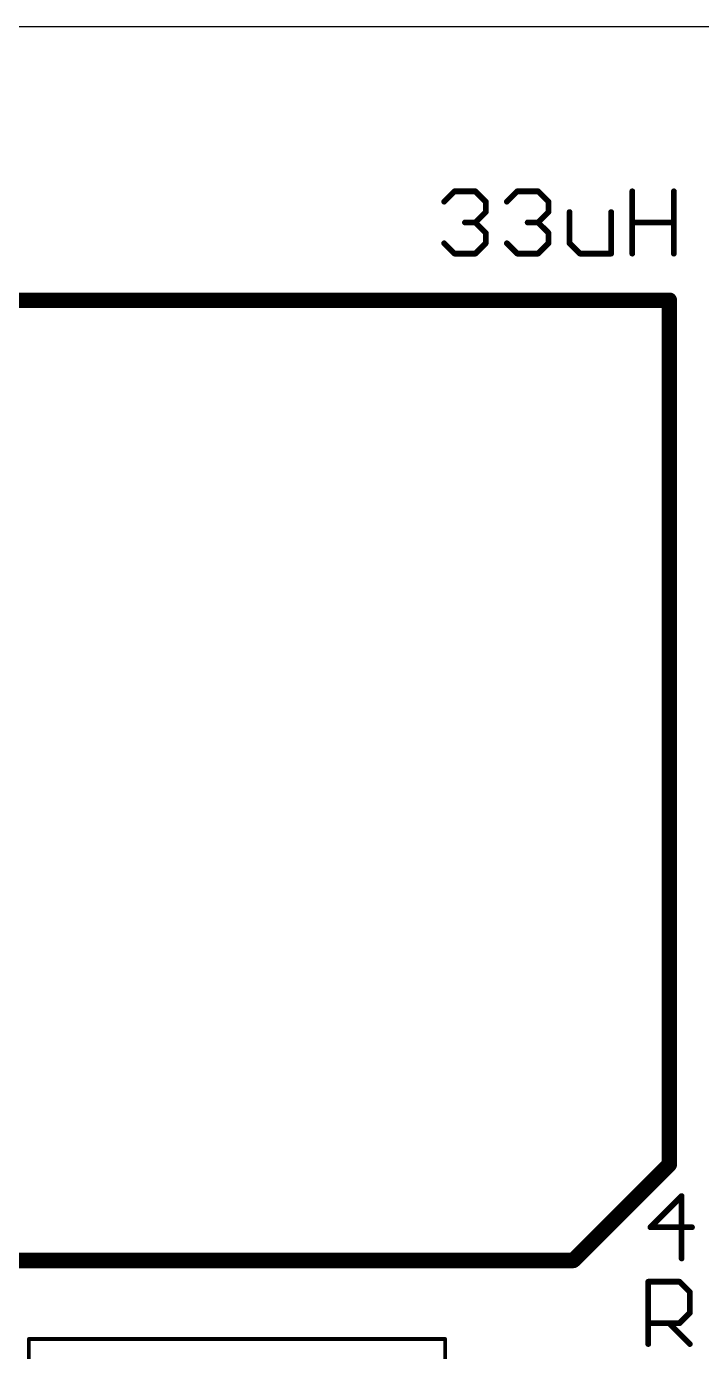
# Model space of a CAD drawing. Extents: x 2 to 123, y -4 to 52.
# Drawn here: x 25.86 to 34.78, y 34.55 to 52.07 of the extents above; entities that cross this region are included whole.
import ezdxf

# ---------------------------------------------------------------- set-up
doc = ezdxf.new("R2010")
doc.units = 0
for name, color, linetype in [('20', 53, 'CONTINUOUS'), ('25', 253, 'CONTINUOUS'), ('27', 253, 'CONTINUOUS'), ('51', 253, 'CONTINUOUS')]:
    doc.layers.add(name, color=color, linetype=linetype)

msp = doc.modelspace()

# ---------------------------------------------------------------- linework, layer by layer
at = {"layer": '20'}
msp.add_line((3.556, 52.07), (92.456, 52.07), dxfattribs=at)
at = {"layer": '25', "const_width": 0.0762}
for points in [[(34.0741, 34.6456), (34.0741, 35.4701)], [(34.0741, 35.4701), (34.4864, 35.4701)], [(34.4864, 35.4701), (34.6238, 35.3327)], [(34.6238, 35.3327), (34.6238, 35.0579)], [(34.6238, 35.0579), (34.4864, 34.9204)], [(34.4864, 34.9204), (34.0741, 34.9204)], [(34.3489, 34.9204), (34.6238, 34.6456)]]:
    msp.add_lwpolyline(points, dxfattribs=at)
at = {"layer": '25', "const_width": 0.0381}
for points in [[(34.0741, 35.4892, 1), (34.0741, 35.4511)], [(34.0932, 35.4701, 1), (34.0551, 35.4701)], [(34.4998, 35.4836, 1), (34.4729, 35.4566)], [(34.4864, 35.4511, 1), (34.4864, 35.4892)], [(34.6428, 35.3327, 1), (34.6047, 35.3327)], [(34.6103, 35.3192, 1), (34.6372, 35.3462)], [(34.6047, 35.0579, 1), (34.6428, 35.0579)], [(34.6372, 35.0444, 1), (34.6103, 35.0713)], [(34.0741, 34.9395, 1), (34.0741, 34.9014)], [(34.3624, 34.9339, 1), (34.3355, 34.907)], [(34.4729, 34.9339, 1), (34.4998, 34.907)], [(34.4864, 34.9014, 1), (34.4864, 34.9395)], [(34.0551, 34.6456, 1), (34.0932, 34.6456)], [(34.6103, 34.6321, 1), (34.6372, 34.6591)]]:
    msp.add_lwpolyline(points, format="xyb", dxfattribs=at)
at = {"layer": '27', "const_width": 0.0762}
for points in [[(31.3766, 49.7532), (31.514, 49.8906)], [(31.514, 49.8906), (31.7889, 49.8906)], [(31.7889, 49.8906), (31.9263, 49.7532)], [(31.9263, 49.7532), (31.9263, 49.6158)], [(32.2053, 49.7532), (32.3427, 49.8906)], [(32.3427, 49.8906), (32.6176, 49.8906)], [(32.6176, 49.8906), (32.755, 49.7532)], [(32.755, 49.7532), (32.755, 49.6158)], [(33.8627, 49.0661), (33.8627, 49.8906)], [(34.4124, 49.8906), (34.4124, 49.0661)], [(31.9263, 49.6158), (31.7889, 49.4783)], [(32.755, 49.6158), (32.6176, 49.4783)], [(33.034, 49.6158), (33.034, 49.2035)], [(33.5837, 49.0661), (33.5837, 49.6158)], [(31.7889, 49.4783), (31.6514, 49.4783)], [(31.7889, 49.4783), (31.9263, 49.3409)], [(32.6176, 49.4783), (32.4801, 49.4783)], [(32.6176, 49.4783), (32.755, 49.3409)], [(33.8627, 49.4783), (34.4124, 49.4783)], [(31.514, 49.0661), (31.3766, 49.2035)], [(31.9263, 49.2035), (31.7889, 49.0661)], [(31.9263, 49.3409), (31.9263, 49.2035)], [(32.3427, 49.0661), (32.2053, 49.2035)], [(32.755, 49.2035), (32.6176, 49.0661)], [(32.755, 49.3409), (32.755, 49.2035)], [(33.034, 49.2035), (33.1714, 49.0661)], [(31.7889, 49.0661), (31.514, 49.0661)], [(32.6176, 49.0661), (32.3427, 49.0661)], [(33.1714, 49.0661), (33.5837, 49.0661)], [(34.5148, 36.6021), (34.1025, 36.1898)], [(34.5148, 35.7776), (34.5148, 36.6021)], [(34.1025, 36.1898), (34.6522, 36.1898)]]:
    msp.add_lwpolyline(points, dxfattribs=at)
at = {"layer": '27', "const_width": 0.0381}
for points in [[(31.3631, 49.7667, 1), (31.3901, 49.7397)], [(31.514, 49.9097, 1), (31.514, 49.8716)], [(31.5275, 49.8771, 1), (31.5005, 49.9041)], [(31.8023, 49.9041, 1), (31.7754, 49.8771)], [(31.7889, 49.8716, 1), (31.7889, 49.9097)], [(31.9453, 49.7532, 1), (31.9072, 49.7532)], [(31.9128, 49.7397, 1), (31.9397, 49.7667)], [(32.1918, 49.7667, 1), (32.2188, 49.7397)], [(32.3427, 49.9097, 1), (32.3427, 49.8716)], [(32.3562, 49.8771, 1), (32.3293, 49.9041)], [(32.631, 49.9041, 1), (32.6041, 49.8771)], [(32.6176, 49.8716, 1), (32.6176, 49.9097)], [(32.774, 49.7532, 1), (32.7359, 49.7532)], [(32.7415, 49.7397, 1), (32.7684, 49.7667)], [(33.8818, 49.8906, 1), (33.8437, 49.8906)], [(34.4314, 49.8906, 1), (34.3933, 49.8906)], [(31.9072, 49.6158, 1), (31.9453, 49.6158)], [(31.9397, 49.6023, 1), (31.9128, 49.6292)], [(32.7359, 49.6158, 1), (32.774, 49.6158)], [(32.7684, 49.6023, 1), (32.7415, 49.6292)], [(33.0531, 49.6158, 1), (33.015, 49.6158)], [(33.6027, 49.6158, 1), (33.5646, 49.6158)], [(31.6514, 49.4974, 1), (31.6514, 49.4593)], [(31.8023, 49.4918, 1), (31.7754, 49.4649)], [(31.7754, 49.4918, 1), (31.8023, 49.4649)], [(31.7889, 49.4593, 1), (31.7889, 49.4974)], [(32.4801, 49.4974, 1), (32.4801, 49.4593)], [(32.631, 49.4918, 1), (32.6041, 49.4649)], [(32.6041, 49.4918, 1), (32.631, 49.4649)], [(32.6176, 49.4593, 1), (32.6176, 49.4974)], [(33.8627, 49.4974, 1), (33.8627, 49.4593)], [(34.4124, 49.4593, 1), (34.4124, 49.4974)], [(31.3901, 49.217, 1), (31.3631, 49.19)], [(31.9453, 49.3409, 1), (31.9072, 49.3409)], [(31.9128, 49.3275, 1), (31.9397, 49.3544)], [(31.9397, 49.19, 1), (31.9128, 49.217)], [(32.2188, 49.217, 1), (32.1918, 49.19)], [(32.774, 49.3409, 1), (32.7359, 49.3409)], [(32.7415, 49.3275, 1), (32.7684, 49.3544)], [(32.7684, 49.19, 1), (32.7415, 49.217)], [(33.0475, 49.217, 1), (33.0205, 49.19)], [(31.514, 49.0852, 1), (31.514, 49.0471)], [(31.5005, 49.0526, 1), (31.5275, 49.0796)], [(31.7754, 49.0796, 1), (31.8023, 49.0526)], [(31.7889, 49.0471, 1), (31.7889, 49.0852)], [(31.9072, 49.2035, 1), (31.9453, 49.2035)], [(32.3427, 49.0852, 1), (32.3427, 49.0471)], [(32.3293, 49.0526, 1), (32.3562, 49.0796)], [(32.6041, 49.0796, 1), (32.631, 49.0526)], [(32.6176, 49.0471, 1), (32.6176, 49.0852)], [(32.7359, 49.2035, 1), (32.774, 49.2035)], [(33.015, 49.2035, 1), (33.0531, 49.2035)], [(33.1714, 49.0852, 1), (33.1714, 49.0471)], [(33.158, 49.0526, 1), (33.1849, 49.0796)], [(33.5646, 49.0661, 1), (33.6027, 49.0661)], [(33.5837, 49.0471, 1), (33.5837, 49.0852)], [(33.8437, 49.0661, 1), (33.8818, 49.0661)], [(34.3933, 49.0661, 1), (34.4314, 49.0661)], [(34.5338, 36.6021, 1), (34.4957, 36.6021)], [(34.5283, 36.5886, 1), (34.5013, 36.6156)], [(34.1025, 36.2089, 1), (34.1025, 36.1708)], [(34.0891, 36.2033, 1), (34.116, 36.1764)], [(34.6522, 36.1708, 1), (34.6522, 36.2089)], [(34.4957, 35.7776, 1), (34.5338, 35.7776)]]:
    msp.add_lwpolyline(points, format="xyb", dxfattribs=at)
at = {"layer": '51'}
for points, const_width in [([(22.9235, 48.4505), (34.3535, 48.4505)], 0.2032), ([(34.3535, 48.4505), (34.3535, 37.0205)], 0.2032), ([(34.3535, 37.0205), (33.0835, 35.7505)], 0.2032), ([(33.0835, 35.7505), (21.6535, 35.7505)], 0.2032), ([(25.8885, 27.263), (25.8885, 34.713)], 0.05), ([(25.8885, 34.713), (31.3885, 34.713)], 0.05), ([(31.3885, 34.713), (31.3885, 27.263)], 0.05)]:
    msp.add_lwpolyline(points, dxfattribs=dict(at, const_width=const_width))
for points, const_width in [([(34.4043, 48.4505, 1), (34.3027, 48.4505)], 0.1016), ([(34.3535, 48.3997, 1), (34.3535, 48.5013)], 0.1016), ([(34.3027, 37.0205, 1), (34.4043, 37.0205)], 0.1016), ([(34.3894, 36.9846, 1), (34.3176, 37.0564)], 0.1016), ([(33.0476, 35.7864, 1), (33.1194, 35.7146)], 0.1016), ([(33.0835, 35.6997, 1), (33.0835, 35.8013)], 0.1016), ([(25.901, 34.713, 1), (25.876, 34.713)], 0.025), ([(25.8885, 34.7255, 1), (25.8885, 34.7005)], 0.025), ([(31.401, 34.713, 1), (31.376, 34.713)], 0.025), ([(31.3885, 34.7005, 1), (31.3885, 34.7255)], 0.025)]:
    msp.add_lwpolyline(points, format="xyb", dxfattribs=dict(at, const_width=const_width))

doc.saveas('drawing.dxf')
